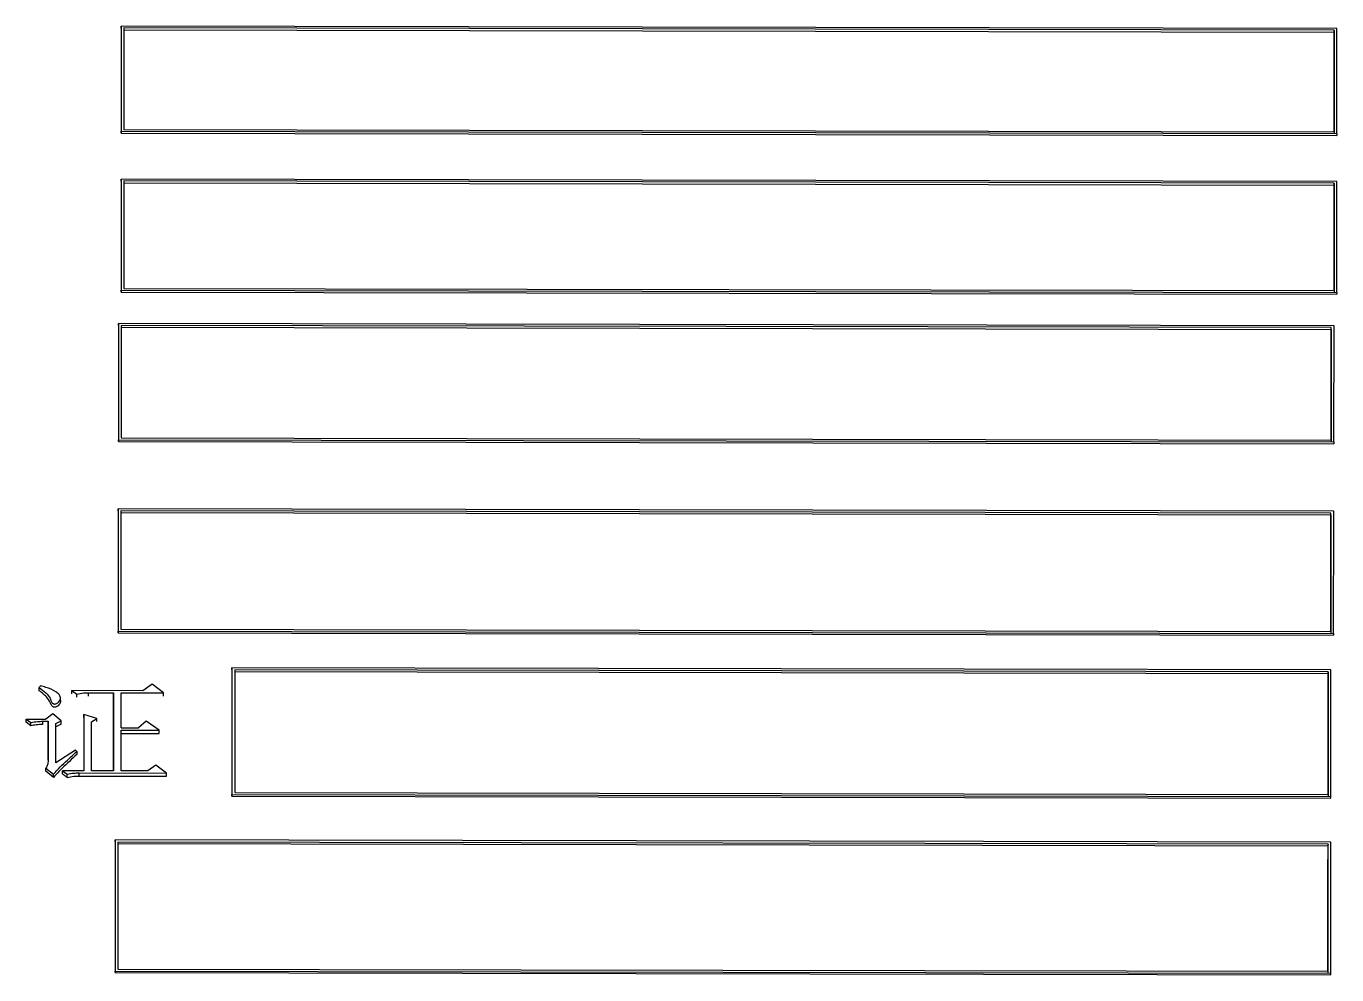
# Model space of a CAD drawing. Header units: millimetres. Extents: x 2271 to 4415, y 823 to 2339.
# Drawn here: x 2770.3 to 2794.16, y 2119.56 to 2136.83 of the extents above; entities that cross this region are included whole.
import ezdxf

# ---------------------------------------------------------------- set-up
doc = ezdxf.new("R2010")
doc.units = ezdxf.units.MM

msp = doc.modelspace()

# ---------------------------------------------------------------- linework, layer by layer
at = {"color": 7, "linetype": 'Continuous', "lineweight": 25}
for p, q in [((2794.159, 2136.794), (2772.026, 2136.835)), ((2772.026, 2136.797), (2772.026, 2134.886)), ((2794.109, 2136.764), (2772.076, 2136.805)), ((2772.076, 2136.767), (2794.109, 2136.727)), ((2794.109, 2136.764), (2794.109, 2136.727)), ((2772.026, 2134.886), (2772.026, 2134.922)), ((2772.026, 2134.922), (2794.159, 2134.882)), ((2772.076, 2134.953), (2794.109, 2134.913)), ((2772.026, 2134.886), (2794.159, 2134.845)), ((2794.159, 2134.882), (2794.159, 2134.845)), ((2794.159, 2134.01), (2772.026, 2134.051)), ((2772.026, 2134.015), (2772.026, 2131.994)), ((2794.109, 2133.978), (2772.076, 2134.019)), ((2772.076, 2133.983), (2794.109, 2133.943)), ((2794.109, 2133.978), (2794.109, 2133.943)), ((2772.076, 2132.061), (2794.109, 2132.02)), ((2772.026, 2132.028), (2794.159, 2131.987)), ((2772.026, 2131.994), (2772.026, 2132.028)), ((2772.026, 2131.994), (2794.159, 2131.953)), ((2794.159, 2131.987), (2794.159, 2131.953)), ((2771.976, 2131.388), (2771.975, 2129.272)), ((2794.109, 2131.381), (2771.976, 2131.421)), ((2794.059, 2131.348), (2772.026, 2131.388)), ((2772.026, 2131.354), (2794.059, 2131.314)), ((2794.059, 2131.314), (2794.059, 2131.348)), ((2771.975, 2129.305), (2794.108, 2129.264)), ((2771.975, 2129.272), (2771.975, 2129.305)), ((2771.975, 2129.272), (2794.108, 2129.232)), ((2772.025, 2129.339), (2794.058, 2129.299)), ((2794.108, 2129.264), (2794.108, 2129.232)), ((2771.97, 2128.013), (2771.969, 2125.79)), ((2794.103, 2128.004), (2771.97, 2128.044)), ((2794.053, 2127.969), (2772.02, 2128.01)), ((2772.02, 2127.978), (2794.053, 2127.937)), ((2794.053, 2127.937), (2794.053, 2127.969)), ((2772.019, 2125.856), (2794.052, 2125.815)), ((2771.969, 2125.82), (2794.102, 2125.779)), ((2771.969, 2125.79), (2771.969, 2125.82)), ((2771.969, 2125.79), (2794.102, 2125.749)), ((2794.102, 2125.779), (2794.102, 2125.749)), ((2774.041, 2125.122), (2774.041, 2125.152)), ((2794.052, 2125.115), (2774.041, 2125.152)), ((2774.041, 2125.122), (2774.04, 2122.816)), ((2794.002, 2125.079), (2774.097, 2125.116)), ((2774.097, 2125.086), (2794.001, 2125.049)), ((2794.002, 2125.079), (2794.001, 2125.049)), ((2770.536, 2124.735), (2770.536, 2124.794)), ((2771.131, 2124.738), (2771.218, 2124.675)), ((2772.418, 2124.736), (2771.131, 2124.738)), ((2771.131, 2124.679), (2771.131, 2124.738)), ((2771.217, 2124.616), (2771.218, 2124.675)), ((2771.434, 2124.698), (2771.888, 2124.697)), ((2771.434, 2124.639), (2771.434, 2124.698)), ((2771.888, 2124.697), (2771.887, 2123.277)), ((2772.029, 2124.697), (2772.797, 2124.696)), ((2772.029, 2124.057), (2772.029, 2124.697)), ((2772.592, 2124.853), (2772.418, 2124.736)), ((2772.797, 2124.696), (2772.592, 2124.853)), ((2770.92, 2124.56), (2770.921, 2124.589)), ((2770.921, 2124.611), (2770.921, 2124.62)), ((2771.887, 2123.277), (2771.888, 2124.638)), ((2770.298, 2124.219), (2770.384, 2124.156)), ((2770.298, 2124.219), (2770.655, 2124.218)), ((2770.298, 2124.16), (2770.298, 2124.219)), ((2770.6, 2124.12), (2770.601, 2124.179)), ((2770.601, 2124.179), (2770.698, 2124.179)), ((2770.785, 2124.313), (2770.655, 2124.218)), ((2770.698, 2124.179), (2770.698, 2123.471)), ((2770.936, 2124.186), (2770.785, 2124.313)), ((2770.839, 2124.139), (2770.936, 2124.186)), ((2771.347, 2124.245), (2771.346, 2123.278)), ((2771.347, 2124.304), (2771.347, 2123.278)), ((2771.585, 2124.232), (2771.347, 2124.304)), ((2771.487, 2123.278), (2771.488, 2124.169)), ((2771.488, 2124.169), (2771.585, 2124.232)), ((2772.483, 2124.183), (2772.342, 2124.057)), ((2772.721, 2124.017), (2772.483, 2124.183)), ((2770.384, 2124.097), (2770.298, 2124.16)), ((2770.697, 2123.468), (2770.698, 2124.12)), ((2770.838, 2123.423), (2770.839, 2124.139)), ((2770.936, 2124.127), (2770.838, 2124.08)), ((2772.028, 2123.277), (2772.029, 2124.018)), ((2772.028, 2123.959), (2772.721, 2123.958)), ((2772.029, 2124.057), (2772.342, 2124.057)), ((2772.029, 2124.018), (2772.721, 2124.017)), ((2771.195, 2123.654), (2770.838, 2123.423)), ((2771.217, 2123.63), (2771.195, 2123.654)), ((2771.217, 2123.63), (2771.217, 2123.572)), ((2770.654, 2123.328), (2770.795, 2123.215)), ((2770.795, 2123.158), (2770.654, 2123.27)), ((2770.795, 2123.158), (2770.795, 2123.215)), ((2770.957, 2123.279), (2771.044, 2123.215)), ((2771.347, 2123.278), (2770.957, 2123.279)), ((2770.957, 2123.221), (2770.957, 2123.279)), ((2771.043, 2123.157), (2771.044, 2123.215)), ((2771.26, 2123.238), (2772.85, 2123.236)), ((2771.26, 2123.181), (2771.26, 2123.238)), ((2771.887, 2123.277), (2771.487, 2123.278)), ((2772.515, 2123.276), (2772.028, 2123.277)), ((2772.656, 2123.38), (2772.515, 2123.276)), ((2772.85, 2123.236), (2772.656, 2123.38)), ((2771.26, 2123.181), (2772.85, 2123.178)), ((2774.04, 2122.816), (2774.04, 2122.845)), ((2774.04, 2122.845), (2794.05, 2122.808)), ((2774.04, 2122.816), (2794.05, 2122.78)), ((2774.096, 2122.882), (2794, 2122.845)), ((2771.917, 2121.99), (2771.915, 2119.603)), ((2771.917, 2121.99), (2771.917, 2122.018)), ((2794.05, 2121.977), (2771.917, 2122.018)), ((2794, 2121.94), (2771.967, 2121.98)), ((2771.967, 2121.952), (2793.999, 2121.912)), ((2794, 2121.94), (2793.999, 2121.912)), ((2771.965, 2119.668), (2793.998, 2119.628)), ((2771.915, 2119.604), (2771.915, 2119.63)), ((2771.915, 2119.63), (2794.048, 2119.59)), ((2771.915, 2119.603), (2794.048, 2119.563))]:
    msp.add_line(p, q, dxfattribs=at)
at = {"color": 7, "linetype": 'Continuous', "lineweight": 25, "flags": 128}
for points in [[(2772.026, 2136.797), (2772.026, 2136.818), (2772.026, 2136.835)], [(2772.026, 2134.015), (2772.026, 2134.035), (2772.026, 2134.051)], [(2771.976, 2131.388), (2771.976, 2131.406), (2771.976, 2131.421)], [(2771.97, 2128.013), (2771.97, 2128.03), (2771.97, 2128.044)], [(2771.888, 2124.638), (2771.888, 2124.671), (2771.888, 2124.697)], [(2772.797, 2124.636), (2772.797, 2124.67), (2772.797, 2124.696)], [(2770.698, 2124.12), (2770.698, 2124.153), (2770.698, 2124.179)], [(2770.936, 2124.127), (2770.936, 2124.16), (2770.936, 2124.186)], [(2771.347, 2124.245), (2771.347, 2124.278), (2771.347, 2124.304)], [(2771.585, 2124.174), (2771.585, 2124.207), (2771.585, 2124.232)], [(2770.384, 2124.097), (2770.384, 2124.126), (2770.384, 2124.156)], [(2772.721, 2123.958), (2772.721, 2123.991), (2772.721, 2124.017)], [(2770.654, 2123.27), (2770.654, 2123.284), (2770.654, 2123.299), (2770.654, 2123.328)], [(2772.85, 2123.178), (2772.85, 2123.21), (2772.85, 2123.236)], [(2794.05, 2122.78), (2794.05, 2122.796), (2794.05, 2122.808)], [(2794.048, 2119.563), (2794.048, 2119.578), (2794.048, 2119.59)]]:
    msp.add_lwpolyline(points, dxfattribs=at)
at = {"color": 7, "linetype": 'Continuous', "lineweight": 25}
for points, knots in [([(2772.026, 2136.835), (2772.026, 2136.647), (2772.026, 2136.271), (2772.026, 2135.634), (2772.026, 2135.181), (2772.026, 2134.922)], [0, 0, 0, 0, 0.300081, 0.600162, 1, 1, 1, 1]), ([(2772.076, 2136.805), (2772.076, 2136.617), (2772.076, 2136.24), (2772.076, 2135.624), (2772.076, 2135.192), (2772.076, 2134.953)], [0, 0, 0, 0, 0.309921, 0.619841, 1, 1, 1, 1]), ([(2794.109, 2134.913), (2794.109, 2135.107), (2794.109, 2135.496), (2794.109, 2136.114), (2794.109, 2136.533), (2794.109, 2136.764)], [0, 0, 0, 0, 0.309921, 0.619843, 1, 1, 1, 1]), ([(2794.109, 2136.727), (2794.109, 2136.386), (2794.109, 2135.778), (2794.109, 2135.152), (2794.109, 2134.876)], [0, 0, 0, 0, 0.5599989, 1, 1, 1, 1]), ([(2794.159, 2134.882), (2794.159, 2135.076), (2794.159, 2135.465), (2794.159, 2136.104), (2794.159, 2136.543), (2794.159, 2136.794)], [0, 0, 0, 0, 0.300082, 0.600163, 1, 1, 1, 1]), ([(2772.026, 2134.051), (2772.026, 2133.851), (2772.026, 2133.453), (2772.026, 2132.78), (2772.026, 2132.301), (2772.026, 2132.028)], [0, 0, 0, 0, 0.300081, 0.600162, 1, 1, 1, 1]), ([(2772.076, 2134.019), (2772.076, 2133.82), (2772.076, 2133.421), (2772.076, 2132.769), (2772.076, 2132.312), (2772.076, 2132.061)], [0, 0, 0, 0, 0.309921, 0.619841, 1, 1, 1, 1]), ([(2794.109, 2132.02), (2794.109, 2132.225), (2794.109, 2132.636), (2794.109, 2133.289), (2794.109, 2133.734), (2794.109, 2133.978)], [0, 0, 0, 0, 0.309921, 0.619843, 1, 1, 1, 1]), ([(2794.159, 2131.987), (2794.159, 2132.193), (2794.159, 2132.603), (2794.159, 2133.279), (2794.159, 2133.744), (2794.159, 2134.01)], [0, 0, 0, 0, 0.300082, 0.600163, 1, 1, 1, 1]), ([(2794.109, 2133.943), (2794.109, 2133.582), (2794.109, 2132.938), (2794.109, 2132.277), (2794.109, 2131.986)], [0, 0, 0, 0, 0.5599989, 1, 1, 1, 1]), ([(2771.976, 2131.421), (2771.976, 2131.213), (2771.976, 2130.795), (2771.976, 2130.091), (2771.975, 2129.591), (2771.975, 2129.305)], [0, 0, 0, 0, 0.300081, 0.600162, 1, 1, 1, 1]), ([(2772.026, 2131.388), (2772.026, 2131.179), (2772.026, 2130.762), (2772.026, 2130.079), (2772.025, 2129.602), (2772.025, 2129.339)], [0, 0, 0, 0, 0.309921, 0.619841, 1, 1, 1, 1]), ([(2794.058, 2129.299), (2794.058, 2129.513), (2794.058, 2129.942), (2794.059, 2130.626), (2794.059, 2131.091), (2794.059, 2131.348)], [0, 0, 0, 0, 0.309921, 0.619843, 1, 1, 1, 1]), ([(2794.108, 2129.264), (2794.108, 2129.479), (2794.108, 2129.908), (2794.109, 2130.615), (2794.109, 2131.102), (2794.109, 2131.381)], [0, 0, 0, 0, 0.300082, 0.600163, 1, 1, 1, 1]), ([(2794.059, 2131.314), (2794.059, 2130.936), (2794.058, 2130.261), (2794.058, 2129.57), (2794.058, 2129.266)], [0, 0, 0, 0, 0.559999, 1, 1, 1, 1]), ([(2771.97, 2128.044), (2771.97, 2127.825), (2771.97, 2127.385), (2771.969, 2126.645), (2771.969, 2126.12), (2771.969, 2125.82)], [0, 0, 0, 0, 0.300081, 0.600162, 1, 1, 1, 1]), ([(2772.02, 2128.01), (2772.02, 2127.79), (2772.02, 2127.35), (2772.019, 2126.633), (2772.019, 2126.132), (2772.019, 2125.856)], [0, 0, 0, 0, 0.309921, 0.619841, 1, 1, 1, 1]), ([(2794.102, 2125.779), (2794.102, 2126.005), (2794.102, 2126.455), (2794.103, 2127.198), (2794.103, 2127.711), (2794.103, 2128.004)], [0, 0, 0, 0, 0.300082, 0.600163, 1, 1, 1, 1]), ([(2794.052, 2125.815), (2794.052, 2126.04), (2794.052, 2126.491), (2794.053, 2127.209), (2794.053, 2127.699), (2794.053, 2127.969)], [0, 0, 0, 0, 0.309921, 0.619843, 1, 1, 1, 1]), ([(2794.053, 2127.937), (2794.053, 2127.539), (2794.052, 2126.829), (2794.052, 2126.104), (2794.052, 2125.785)], [0, 0, 0, 0, 0.559999, 1, 1, 1, 1]), ([(2774.041, 2125.152), (2774.041, 2124.924), (2774.041, 2124.467), (2774.041, 2123.699), (2774.04, 2123.156), (2774.04, 2122.845)], [0, 0, 0, 0, 0.300081, 0.600162, 1, 1, 1, 1]), ([(2774.097, 2125.116), (2774.097, 2124.887), (2774.097, 2124.431), (2774.097, 2123.687), (2774.096, 2123.168), (2774.096, 2122.882)], [0, 0, 0, 0, 0.3099205, 0.6198411, 1, 1, 1, 1]), ([(2794, 2122.845), (2794, 2123.079), (2794.001, 2123.545), (2794.001, 2124.29), (2794.001, 2124.799), (2794.002, 2125.079)], [0, 0, 0, 0, 0.309921, 0.619842, 1, 1, 1, 1]), ([(2794.001, 2125.049), (2794.001, 2124.636), (2794.001, 2123.899), (2794, 2123.147), (2794, 2122.817)], [0, 0, 0, 0, 0.5599989, 1, 1, 1, 1]), ([(2794.05, 2122.808), (2794.05, 2123.041), (2794.051, 2123.508), (2794.051, 2124.278), (2794.051, 2124.811), (2794.052, 2125.115)], [0, 0, 0, 0, 0.300082, 0.600163, 1, 1, 1, 1]), ([(2770.536, 2124.794), (2770.576, 2124.762), (2770.649, 2124.702), (2770.729, 2124.618), (2770.747, 2124.554), (2770.762, 2124.521), (2770.777, 2124.505), (2770.792, 2124.496), (2770.807, 2124.492), (2770.828, 2124.494), (2770.857, 2124.505), (2770.889, 2124.527), (2770.912, 2124.559), (2770.925, 2124.593), (2770.92, 2124.63), (2770.893, 2124.673), (2770.811, 2124.742), (2770.688, 2124.788), (2770.591, 2124.816), (2770.558, 2124.826)], [0, 0, 0, 0, 0.1494431, 0.2740419, 0.3330763, 0.3627542, 0.3851876, 0.3980214, 0.4109849, 0.4260201, 0.4523902, 0.493257, 0.5334961, 0.5728596, 0.6051704, 0.6516819, 0.7292837, 0.9086861, 1, 1, 1, 1]), ([(2770.536, 2124.794), (2770.538, 2124.797), (2770.543, 2124.803), (2770.55, 2124.814), (2770.555, 2124.822), (2770.558, 2124.826)], [0, 0, 0, 0, 0.250151, 0.625182, 1, 1, 1, 1]), ([(2770.92, 2124.56), (2770.921, 2124.55), (2770.925, 2124.528), (2770.908, 2124.492), (2770.88, 2124.459), (2770.846, 2124.44), (2770.819, 2124.433), (2770.801, 2124.433), (2770.784, 2124.44), (2770.767, 2124.455), (2770.737, 2124.512), (2770.686, 2124.621), (2770.59, 2124.694), (2770.536, 2124.735)], [0, 0, 0, 0, 0.051982, 0.123338, 0.198417, 0.271009, 0.296918, 0.323098, 0.346096, 0.375678, 0.431852, 0.683343, 1, 1, 1, 1]), ([(2771.218, 2124.675), (2771.257, 2124.683), (2771.329, 2124.697), (2771.402, 2124.698), (2771.434, 2124.698)], [0, 0, 0, 0, 0.558835, 1, 1, 1, 1]), ([(2770.384, 2124.156), (2770.424, 2124.163), (2770.495, 2124.177), (2770.568, 2124.178), (2770.601, 2124.179)], [0, 0, 0, 0, 0.5588393, 1, 1, 1, 1]), ([(2770.6, 2124.12), (2770.559, 2124.119), (2770.486, 2124.118), (2770.415, 2124.103), (2770.384, 2124.097)], [0, 0, 0, 0, 0.561089, 1, 1, 1, 1]), ([(2770.698, 2123.471), (2770.697, 2123.454), (2770.696, 2123.426), (2770.688, 2123.388), (2770.676, 2123.356), (2770.662, 2123.337), (2770.654, 2123.328)], [0, 0, 0, 0, 0.3374888, 0.5565362, 0.7768672, 1, 1, 1, 1]), ([(2770.795, 2123.215), (2770.834, 2123.26), (2770.912, 2123.35), (2771.061, 2123.482), (2771.161, 2123.577), (2771.217, 2123.63)], [0, 0, 0, 0, 0.30479, 0.609527, 1, 1, 1, 1]), ([(2771.217, 2123.572), (2771.172, 2123.531), (2771.083, 2123.449), (2770.937, 2123.315), (2770.846, 2123.214), (2770.795, 2123.158)], [0, 0, 0, 0, 0.3048801, 0.6097662, 1, 1, 1, 1]), ([(2770.957, 2123.221), (2770.969, 2123.212), (2770.99, 2123.197), (2771.019, 2123.176), (2771.035, 2123.163), (2771.043, 2123.157)], [0, 0, 0, 0, 0.428611, 0.714305, 1, 1, 1, 1]), ([(2771.044, 2123.215), (2771.083, 2123.223), (2771.155, 2123.237), (2771.228, 2123.238), (2771.26, 2123.238)], [0, 0, 0, 0, 0.558835, 1, 1, 1, 1]), ([(2771.043, 2123.157), (2771.083, 2123.165), (2771.154, 2123.179), (2771.227, 2123.18), (2771.26, 2123.181)], [0, 0, 0, 0, 0.5588231, 1, 1, 1, 1]), ([(2771.917, 2122.018), (2771.916, 2121.782), (2771.916, 2121.309), (2771.916, 2120.514), (2771.915, 2119.951), (2771.915, 2119.63)], [0, 0, 0, 0, 0.300081, 0.600162, 1, 1, 1, 1]), ([(2771.967, 2121.98), (2771.966, 2121.744), (2771.966, 2121.271), (2771.966, 2120.501), (2771.965, 2119.964), (2771.965, 2119.668)], [0, 0, 0, 0, 0.3099206, 0.6198411, 1, 1, 1, 1]), ([(2793.998, 2119.628), (2793.998, 2119.869), (2793.998, 2120.351), (2793.999, 2121.123), (2793.999, 2121.65), (2794, 2121.94)], [0, 0, 0, 0, 0.3099213, 0.6198426, 1, 1, 1, 1]), ([(2793.999, 2121.912), (2793.999, 2121.484), (2793.999, 2120.721), (2793.998, 2119.943), (2793.998, 2119.601)], [0, 0, 0, 0, 0.559999, 1, 1, 1, 1]), ([(2794.048, 2119.59), (2794.048, 2119.831), (2794.048, 2120.313), (2794.049, 2121.11), (2794.049, 2121.662), (2794.05, 2121.977)], [0, 0, 0, 0, 0.300082, 0.600163, 1, 1, 1, 1])]:
    msp.add_open_spline(points, degree=3, knots=knots, dxfattribs=at)

doc.saveas('drawing.dxf')
